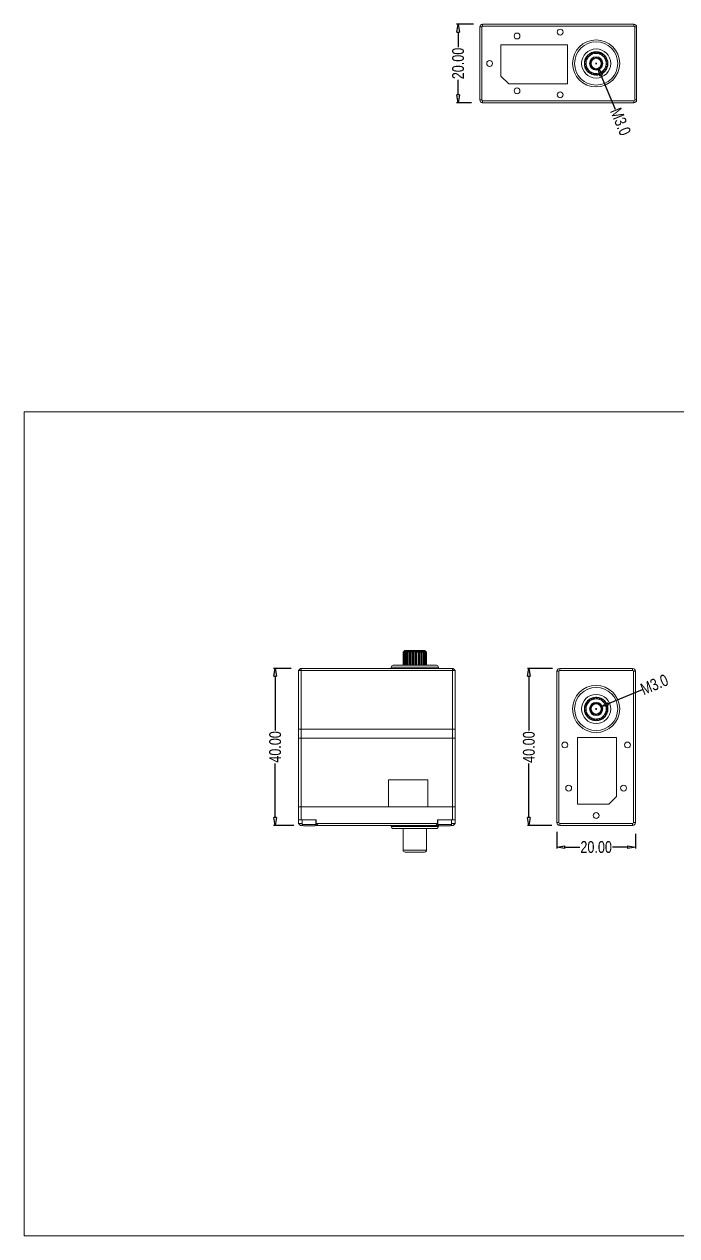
# Model space of a CAD drawing. Header units: inches. Extents: x -422 to 301, y 482 to 1125.
# Drawn here: x -422.2 to -255.8, y 482.3 to 791.1 of the extents above; entities that cross this region are included whole.
import ezdxf

# ---------------------------------------------------------------- set-up
doc = ezdxf.new("R2010")
doc.units = ezdxf.units.IN
doc.header["$LTSCALE"] = 1.21
doc.header["$MEASUREMENT"] = 0
doc.header["$PDMODE"] = 3
doc.header["$PDSIZE"] = 0.3125
doc.layers.get('0').update_dxf_attribs({"color": 5, "linetype": 'CONTINUOUS'})
doc.layers.get('Defpoints').update_dxf_attribs({"linetype": 'CONTINUOUS'})
doc.layers.add('02___PRT_ALL_AXES', color=7, linetype='CONTINUOUS')
doc.layers.add('TEXT', color=200, linetype='CONTINUOUS')
doc.styles.get("Standard").update_dxf_attribs({"font": 'txt', "width": 0.8})
doc.dimstyles.get("Standard").update_dxf_attribs({"dimtxt": 0.15625, "dimasz": 0.1875, "dimexe": 0.18, "dimexo": 0.0625, "dimgap": 0.09, "dimtad": 0, "dimtih": 1, "dimtoh": 1, "dimzin": 4, "dimdsep": 46, "dimtxsty": 'Standard', "dimblk": 'CLOSED', "dimblk1": 'CLOSED', "dimblk2": 'CLOSED', "dimcen": 0.09, "dimadec": 0, "dimazin": 0, "dimtp": 0.01, "dimtm": 0.01, "dimtfac": 1, "dimtofl": 0, "dimtmove": 0, "dimatfit": 3, "dimldrblk": 'CLOSED', "dimfxl": 1, "dimtolj": 1, "dimtzin": 4, "dimarcsym": 0})

# ---------------------------------------------------------------- blocks, each defined once
blk = doc.blocks.new('_ClosedBlank')
at = {"color": 0, "linetype": 'ByBlock', "lineweight": -2}
for p, q in [((-1, 0.17), (0, 0)), ((-1, 0.17), (-1, -0.17)), ((0, 0), (-1, -0.17))]:
    blk.add_line(p, q, dxfattribs=at)
blk = doc.blocks.new('*D9')
at = {"color": 0, "lineweight": -2, "transparency": 16777216}
for p, q in [((-354.12, 626.89), (-358.6, 626.89)), ((-358.2, 624.89), (-358.2, 611.1)), ((-358.2, 588.89), (-358.2, 602.68)), ((-353.48, 586.89), (-358.6, 586.89))]:
    blk.add_line(p, q, dxfattribs=at)
at = {"layer": 'Defpoints', "color": 0, "transparency": 16777216}
for p in [(-353.98, 626.89), (-358.2, 586.89), (-353.34, 586.89)]:
    blk.add_point(p, dxfattribs=at)
at = {"color": 0, "lineweight": -2, "transparency": 16777216, "xscale": 2, "yscale": 2, "zscale": 2}
for p, rotation in [((-358.2, 626.89), 90), ((-358.2, 586.89), 270)]:
    blk.add_blockref('_ClosedBlank', p, dxfattribs=dict(at, rotation=rotation))
at = {"color": 0, "lineweight": 0, "transparency": 16777216, "insert": (-358.2, 606.89), "char_height": 3, "attachment_point": 5, "rotation": 90}
blk.add_mtext('\\A1;{\\fLiSu|b0|i0|c134|p49;40.00}', dxfattribs=at)
blk = doc.blocks.new('*D10')
at = {"color": 0, "lineweight": -2, "transparency": 16777216}
for p, q in [((-287.49, 626.89), (-293.88, 626.89)), ((-293.48, 624.89), (-293.48, 611.06)), ((-293.48, 588.89), (-293.48, 602.64)), ((-287.66, 586.89), (-293.88, 586.89))]:
    blk.add_line(p, q, dxfattribs=at)
at = {"layer": 'Defpoints', "color": 0, "transparency": 16777216}
for p in [(-293.48, 626.89), (-287.35, 626.89), (-287.52, 586.89)]:
    blk.add_point(p, dxfattribs=at)
at = {"color": 0, "lineweight": -2, "transparency": 16777216, "xscale": 2, "yscale": 2, "zscale": 2}
for p, rotation in [((-293.48, 626.89), 90), ((-293.48, 586.89), 270)]:
    blk.add_blockref('_ClosedBlank', p, dxfattribs=dict(at, rotation=rotation))
at = {"color": 0, "lineweight": 0, "transparency": 16777216, "insert": (-293.48, 606.85), "char_height": 3, "attachment_point": 5, "rotation": 90}
blk.add_mtext('\\A1;{\\fLiSu|b0|i0|c134|p49;40.00}', dxfattribs=at)
blk = doc.blocks.new('*D11')
at = {"color": 0, "lineweight": -2, "transparency": 16777216}
for p, q in [((-286.33, 585.24), (-286.33, 580.96)), ((-266.33, 584.77), (-266.33, 580.96)), ((-284.33, 581.35), (-280.51, 581.35)), ((-268.33, 581.35), (-272.15, 581.35))]:
    blk.add_line(p, q, dxfattribs=at)
at = {"layer": 'Defpoints', "color": 0, "transparency": 16777216}
for p in [(-286.33, 585.38), (-266.33, 584.9), (-266.33, 581.35)]:
    blk.add_point(p, dxfattribs=at)
at = {"color": 0, "lineweight": -2, "transparency": 16777216, "xscale": 2, "yscale": 2, "zscale": 2, "rotation": 180}
blk.add_blockref('_ClosedBlank', (-286.33, 581.35), dxfattribs=at)
at = {"color": 0, "lineweight": -2, "transparency": 16777216, "xscale": 2, "yscale": 2, "zscale": 2}
blk.add_blockref('_ClosedBlank', (-266.33, 581.35), dxfattribs=at)
at = {"color": 0, "lineweight": 0, "transparency": 16777216, "insert": (-276.33, 581.35), "char_height": 3, "attachment_point": 5}
blk.add_mtext('\\A1;{\\fLiSu|b0|i0|c134|p49;20.00}', dxfattribs=at)
blk = doc.blocks.new('*D14')
at = {"color": 0, "lineweight": -2, "transparency": 16777216}
for p, q in [((-264.61, 621.48), (-273.29, 617.84)), ((-276.53, 616.57), (-276.13, 616.57)), ((-276.33, 616.37), (-276.33, 616.76))]:
    blk.add_line(p, q, dxfattribs=at)
at = {"layer": 'Defpoints', "color": 0, "transparency": 16777216}
for p in [(-277.53, 616.06), (-275.13, 617.07)]:
    blk.add_point(p, dxfattribs=at)
at = {"color": 0, "lineweight": -2, "transparency": 16777216, "xscale": 2, "yscale": 2, "zscale": 2, "rotation": 202.7546024320071}
blk.add_blockref('_ClosedBlank', (-275.13, 617.07), dxfattribs=at)
at = {"color": 0, "lineweight": 0, "transparency": 16777216, "insert": (-261.48, 622.79), "char_height": 3, "attachment_point": 5, "rotation": 22.7546}
blk.add_mtext('\\A1;{\\fLiSu|b0|i0|c134|p49;M3.0}', dxfattribs=at)
blk = doc.blocks.new('*D30')
at = {"color": 0, "lineweight": -2, "transparency": 16777216}
for p, q in [((-307.65, 791.13), (-311.94, 791.13)), ((-311.54, 789.13), (-311.54, 785.32)), ((-311.54, 773.13), (-311.54, 776.95)), ((-308.13, 771.13), (-311.94, 771.13))]:
    blk.add_line(p, q, dxfattribs=at)
at = {"layer": 'Defpoints', "color": 0, "transparency": 16777216}
for p in [(-307.52, 791.13), (-311.54, 771.13), (-307.99, 771.13)]:
    blk.add_point(p, dxfattribs=at)
at = {"color": 0, "lineweight": -2, "transparency": 16777216, "xscale": 2, "yscale": 2, "zscale": 2}
for p, rotation in [((-311.54, 791.13), 90), ((-311.54, 771.13), 270)]:
    blk.add_blockref('_ClosedBlank', p, dxfattribs=dict(at, rotation=rotation))
at = {"color": 0, "lineweight": 0, "transparency": 16777216, "insert": (-311.54, 781.13), "char_height": 3, "attachment_point": 5, "rotation": 90}
blk.add_mtext('\\A1;{\\fLiSu|b0|i0|c134|p49;20.00}', dxfattribs=at)
blk = doc.blocks.new('*D31')
at = {"color": 0, "lineweight": -2, "transparency": 16777216}
for p, q in [((-276.53, 781.13), (-276.13, 781.13)), ((-276.33, 780.93), (-276.33, 781.33)), ((-271.42, 769.42), (-275.05, 778.09))]:
    blk.add_line(p, q, dxfattribs=at)
at = {"layer": 'Defpoints', "color": 0, "transparency": 16777216}
for p in [(-276.83, 782.33), (-275.83, 779.93)]:
    blk.add_point(p, dxfattribs=at)
at = {"color": 0, "lineweight": -2, "transparency": 16777216, "xscale": 2, "yscale": 2, "zscale": 2, "rotation": 112.7546024320104}
blk.add_blockref('_ClosedBlank', (-275.83, 779.93), dxfattribs=at)
at = {"color": 0, "lineweight": 0, "transparency": 16777216, "insert": (-270.1, 766.29), "char_height": 3, "attachment_point": 5, "rotation": 292.7546}
blk.add_mtext('\\A1;{\\fLiSu|b0|i0|c134|p49;M3.0}', dxfattribs=at)

msp = doc.modelspace()

# ---------------------------------------------------------------- linework, layer by layer
at = {"color": 7, "lineweight": 0}
for p, q in [((-266.704, 791.132), (-305.304, 791.132)), ((-305.304, 790.632), (-305.304, 791.132)), ((-266.704, 790.632), (-266.704, 791.132)), ((-305.504, 790.432), (-306.004, 790.432)), ((-306.004, 790.432), (-306.004, 771.832)), ((-305.504, 790.432), (-305.504, 771.832)), ((-266.704, 790.632), (-305.304, 790.632)), ((-266.504, 771.832), (-266.504, 790.432)), ((-266.504, 790.432), (-266.004, 790.432)), ((-266.004, 771.832), (-266.004, 790.432)), ((-278.886, 781.549), (-279.286, 781.41)), ((-278.879, 781.702), (-279.262, 781.595)), ((-279.18, 781.962), (-278.86, 781.686)), ((-278.702, 782.172), (-279.124, 782.137)), ((-278.657, 782.319), (-279.055, 782.31)), ((-278.884, 782.645), (-278.643, 782.298)), ((-278.369, 782.73), (-278.786, 782.8)), ((-278.289, 782.861), (-278.676, 782.951)), ((-278.428, 783.233), (-278.28, 782.837)), ((-277.907, 783.187), (-278.294, 783.359)), ((-277.798, 783.294), (-278.15, 783.478)), ((-277.839, 783.689), (-277.795, 783.268)), ((-277.347, 783.515), (-277.678, 783.778)), ((-277.214, 783.591), (-277.51, 783.857)), ((-277.156, 783.985), (-277.218, 783.566)), ((-276.722, 783.693), (-276.978, 784.03)), ((-276.575, 783.734), (-276.795, 784.065)), ((-276.421, 784.101), (-276.585, 783.71)), ((-276.073, 783.71), (-276.237, 784.101)), ((-275.92, 783.714), (-276.051, 784.089)), ((-275.679, 784.03), (-275.935, 783.693)), ((-275.44, 783.566), (-275.502, 783.985)), ((-275.291, 783.531), (-275.324, 783.927)), ((-274.979, 783.778), (-275.311, 783.515)), ((-274.862, 783.268), (-274.818, 783.689)), ((-274.364, 783.359), (-274.75, 783.187)), ((-274.727, 783.197), (-274.661, 783.589)), ((-274.377, 782.837), (-274.23, 783.233)), ((-273.872, 782.8), (-274.289, 782.73)), ((-274.264, 782.734), (-274.102, 783.097)), ((-274.015, 782.298), (-273.773, 782.645)), ((-273.534, 782.137), (-273.956, 782.172)), ((-273.93, 782.17), (-273.683, 782.482)), ((-273.798, 781.686), (-273.477, 781.962)), ((-273.372, 781.41), (-273.772, 781.549)), ((-273.747, 781.541), (-273.431, 781.782)), ((-279.297, 781.227), (-278.918, 781.039)), ((-278.941, 781.05), (-279.285, 780.851)), ((-278.909, 780.9), (-279.262, 780.666)), ((-279.228, 780.486), (-278.813, 780.398)), ((-278.838, 780.403), (-279.123, 780.125)), ((-278.771, 780.266), (-279.054, 779.951)), ((-278.976, 779.785), (-278.553, 779.803)), ((-278.578, 779.802), (-278.784, 779.462)), ((-278.478, 779.686), (-278.675, 779.311)), ((-278.558, 779.169), (-278.152, 779.292)), ((-278.177, 779.284), (-278.292, 778.903)), ((-278.051, 779.197), (-278.148, 778.785)), ((-277.999, 778.677), (-277.637, 778.896)), ((-277.659, 778.883), (-277.676, 778.485)), ((-277.516, 778.829), (-277.507, 778.406)), ((-277.336, 778.338), (-277.04, 778.641)), ((-277.058, 778.623), (-276.975, 778.233)), ((-276.906, 778.606), (-276.792, 778.199)), ((-276.61, 778.176), (-276.398, 778.542)), ((-276.411, 778.52), (-276.234, 778.164)), ((-276.259, 778.542), (-276.048, 778.176)), ((-275.866, 778.199), (-275.752, 778.606)), ((-275.759, 778.582), (-275.499, 778.281)), ((-275.618, 778.641), (-275.321, 778.338)), ((-275.151, 778.406), (-275.142, 778.829)), ((-275.142, 778.804), (-274.816, 778.577)), ((-275.02, 778.896), (-274.658, 778.677)), ((-274.51, 778.785), (-274.606, 779.197)), ((-274.6, 779.172), (-274.228, 779.033)), ((-274.505, 779.292), (-274.1, 779.169)), ((-273.983, 779.311), (-274.179, 779.686)), ((-274.167, 779.663), (-273.772, 779.622)), ((-274.105, 779.803), (-273.682, 779.785)), ((-273.604, 779.951), (-273.887, 780.266)), ((-273.87, 780.247), (-273.476, 780.305)), ((-273.844, 780.398), (-273.43, 780.486)), ((-273.396, 780.666), (-273.748, 780.9)), ((-273.74, 781.039), (-273.36, 781.227)), ((-273.727, 780.886), (-273.36, 781.04)), ((-305.504, 771.832), (-306.004, 771.832)), ((-305.304, 771.632), (-266.704, 771.632)), ((-305.304, 771.632), (-305.304, 771.132)), ((-305.304, 771.132), (-266.704, 771.132)), ((-266.704, 771.632), (-266.704, 771.132)), ((-266.504, 771.832), (-266.004, 771.832)), ((-325.553, 631.041), (-325.535, 631.059)), ((-325.553, 627.691), (-325.553, 631.041)), ((-325.518, 630.966), (-325.541, 630.941)), ((-325.541, 630.941), (-325.518, 630.941)), ((-325.541, 630.941), (-325.541, 627.691)), ((-325.535, 631.059), (-325.488, 631.107)), ((-325.518, 627.691), (-325.518, 630.941)), ((-325.219, 631.363), (-325.517, 631.041)), ((-325.517, 631.041), (-325.483, 631.041)), ((-325.517, 631.041), (-325.517, 627.691)), ((-325.488, 631.107), (-325.362, 631.234)), ((-325.483, 631.041), (-325.155, 631.343)), ((-325.483, 627.691), (-325.483, 631.041)), ((-325.31, 631.029), (-325.378, 630.941)), ((-325.378, 630.941), (-325.311, 630.941)), ((-325.378, 630.941), (-325.378, 627.691)), ((-325.362, 631.234), (-325.359, 631.236)), ((-325.359, 631.236), (-325.236, 631.359)), ((-325.311, 627.691), (-325.311, 630.941)), ((-325.118, 631.299), (-325.309, 631.041)), ((-325.309, 631.041), (-325.231, 631.041)), ((-325.309, 631.041), (-325.309, 627.691)), ((-325.236, 631.359), (-325.174, 631.421)), ((-325.231, 631.041), (-324.865, 631.371)), ((-325.231, 627.691), (-325.231, 631.041)), ((-325.165, 631.421), (-325.219, 631.363)), ((-325.174, 631.421), (-325.159, 631.435)), ((-325.174, 631.421), (-325.174, 631.411)), ((-325.158, 631.428), (-325.165, 631.421)), ((-325.159, 631.435), (-325.152, 631.441)), ((-325.145, 631.441), (-325.158, 631.428)), ((-325.155, 631.343), (-325.122, 631.372)), ((-325.152, 631.441), (-324.732, 631.441)), ((-325.122, 631.372), (-325.118, 631.377)), ((-325.118, 631.377), (-325.101, 631.392)), ((-325.092, 631.333), (-325.118, 631.299)), ((-325.101, 631.392), (-325.069, 631.421)), ((-325.077, 631.354), (-325.092, 631.333)), ((-325.026, 631.421), (-325.077, 631.354)), ((-325.069, 631.421), (-325.044, 631.441)), ((-325.069, 631.421), (-325.069, 631.364)), ((-324.965, 631.072), (-325.04, 630.941)), ((-325.04, 630.941), (-324.932, 630.941)), ((-325.04, 630.941), (-325.04, 627.691)), ((-325.022, 631.425), (-325.026, 631.421)), ((-325.021, 631.428), (-325.022, 631.425)), ((-325.012, 631.441), (-325.021, 631.428)), ((-324.821, 631.321), (-324.965, 631.072)), ((-324.932, 627.691), (-324.932, 630.941)), ((-324.798, 631.299), (-324.93, 631.041)), ((-324.93, 631.041), (-324.813, 631.041)), ((-324.93, 631.041), (-324.93, 627.691)), ((-324.865, 631.371), (-324.808, 631.421)), ((-324.813, 631.041), (-324.493, 631.342)), ((-324.813, 627.691), (-324.813, 631.041)), ((-324.808, 631.421), (-324.782, 631.441)), ((-324.808, 631.421), (-324.808, 631.321)), ((-324.794, 631.306), (-324.798, 631.299)), ((-324.783, 631.327), (-324.794, 631.306)), ((-324.736, 631.417), (-324.783, 631.327)), ((-324.734, 631.421), (-324.736, 631.417)), ((-324.726, 631.441), (-324.734, 631.421)), ((-324.726, 631.441), (-320.017, 631.441)), ((-324.425, 631.321), (-324.547, 630.941)), ((-324.547, 630.941), (-324.406, 630.941)), ((-324.547, 630.941), (-324.547, 627.691)), ((-324.493, 631.342), (-324.467, 631.366)), ((-324.467, 631.366), (-324.455, 631.377)), ((-324.455, 631.377), (-324.408, 631.421)), ((-324.422, 631.341), (-324.327, 631.341)), ((-324.408, 631.421), (-324.381, 631.441)), ((-324.408, 631.421), (-324.408, 631.321)), ((-324.406, 627.691), (-324.406, 630.941)), ((-324.327, 631.341), (-324.403, 631.041)), ((-324.403, 631.041), (-324.255, 631.041)), ((-324.403, 631.041), (-324.403, 627.691)), ((-324.307, 631.421), (-324.327, 631.341)), ((-324.306, 631.426), (-324.307, 631.421)), ((-324.305, 631.436), (-324.306, 631.426)), ((-324.305, 631.441), (-324.305, 631.436)), ((-324.255, 631.041), (-323.981, 631.329)), ((-324.255, 627.691), (-324.255, 631.041)), ((-323.981, 631.329), (-323.969, 631.342)), ((-323.969, 631.342), (-323.953, 631.359)), ((-323.953, 631.359), (-323.944, 631.368)), ((-323.944, 631.368), (-323.893, 631.421)), ((-323.914, 631.321), (-323.931, 630.941)), ((-323.931, 630.941), (-323.765, 630.941)), ((-323.931, 630.941), (-323.931, 627.691)), ((-323.893, 631.421), (-323.868, 631.441)), ((-323.893, 631.421), (-323.893, 631.323)), ((-323.776, 631.441), (-323.771, 631.421)), ((-323.771, 631.421), (-323.769, 631.341)), ((-323.769, 631.341), (-323.762, 631.041)), ((-323.765, 630.941), (-323.451, 631.321)), ((-323.765, 627.691), (-323.765, 630.941)), ((-323.762, 631.041), (-323.592, 631.041)), ((-323.762, 631.041), (-323.762, 627.691)), ((-323.592, 631.041), (-323.373, 631.323)), ((-323.592, 627.691), (-323.592, 631.041)), ((-323.373, 631.323), (-323.358, 631.342)), ((-323.358, 631.342), (-323.347, 631.356)), ((-323.347, 631.356), (-323.296, 631.421)), ((-323.319, 631.321), (-323.231, 630.941)), ((-323.296, 631.421), (-323.274, 631.441)), ((-323.296, 631.421), (-323.296, 631.341)), ((-323.231, 630.941), (-323.05, 630.941)), ((-323.231, 630.941), (-323.231, 627.691)), ((-323.173, 631.441), (-323.161, 631.421)), ((-323.161, 631.421), (-323.137, 631.341)), ((-323.161, 631.341), (-323.161, 631.421)), ((-323.137, 631.341), (-323.047, 631.041)), ((-323.05, 630.941), (-322.816, 631.321)), ((-323.05, 627.691), (-323.05, 630.941)), ((-323.047, 631.041), (-322.865, 631.041)), ((-323.047, 631.041), (-323.047, 627.691)), ((-322.865, 631.041), (-322.711, 631.32)), ((-322.865, 627.691), (-322.865, 631.041)), ((-322.711, 631.32), (-322.697, 631.344)), ((-322.697, 631.344), (-322.654, 631.421)), ((-322.667, 631.3), (-322.584, 631.134)), ((-322.657, 631.341), (-322.584, 631.341)), ((-322.654, 631.421), (-322.637, 631.441)), ((-322.654, 631.421), (-322.654, 631.341)), ((-322.584, 631.134), (-322.49, 630.941)), ((-322.532, 631.441), (-322.515, 631.421)), ((-322.515, 631.421), (-322.47, 631.341)), ((-322.515, 631.341), (-322.515, 631.421)), ((-322.49, 630.941), (-322.306, 630.941)), ((-322.49, 630.941), (-322.49, 627.691)), ((-322.47, 631.341), (-322.303, 631.041)), ((-322.306, 630.941), (-322.167, 631.321)), ((-322.306, 627.691), (-322.306, 630.941)), ((-322.303, 631.041), (-322.121, 631.041)), ((-322.303, 631.041), (-322.303, 627.691)), ((-322.121, 631.041), (-322.036, 631.325)), ((-322.121, 627.691), (-322.121, 631.041)), ((-322.036, 631.325), (-322.033, 631.336)), ((-322.033, 631.336), (-322.031, 631.341)), ((-322.031, 631.341), (-322.007, 631.421)), ((-322.031, 631.321), (-321.754, 630.941)), ((-322.007, 631.421), (-321.996, 631.441)), ((-322.007, 631.421), (-322.007, 631.341)), ((-321.895, 631.441), (-321.873, 631.421)), ((-321.873, 631.421), (-321.81, 631.342)), ((-321.873, 631.341), (-321.873, 631.421)), ((-321.81, 631.342), (-321.577, 631.041)), ((-321.754, 630.941), (-321.58, 630.941)), ((-321.754, 630.941), (-321.754, 627.691)), ((-321.58, 630.941), (-321.544, 631.321)), ((-321.58, 627.691), (-321.58, 630.941)), ((-321.577, 631.041), (-321.406, 631.041)), ((-321.577, 631.041), (-321.577, 627.691)), ((-321.419, 631.321), (-321.071, 630.941)), ((-321.406, 631.041), (-321.399, 631.341)), ((-321.406, 627.691), (-321.406, 631.041)), ((-321.399, 631.341), (-321.397, 631.421)), ((-321.397, 631.421), (-321.392, 631.441)), ((-321.301, 631.441), (-321.276, 631.421)), ((-321.276, 631.421), (-321.199, 631.342)), ((-321.276, 631.341), (-321.276, 631.421)), ((-321.199, 631.342), (-320.94, 631.069)), ((-321.071, 630.941), (-320.916, 630.941)), ((-321.071, 630.941), (-321.071, 627.691)), ((-320.94, 631.069), (-320.914, 631.041)), ((-320.916, 627.691), (-320.916, 630.941)), ((-320.914, 631.041), (-320.765, 631.041)), ((-320.914, 631.041), (-320.914, 627.691)), ((-320.864, 631.436), (-320.863, 631.441)), ((-320.862, 631.421), (-320.864, 631.436)), ((-320.841, 631.341), (-320.862, 631.421)), ((-320.765, 631.041), (-320.841, 631.341)), ((-320.822, 631.266), (-320.483, 630.941)), ((-320.787, 631.441), (-320.761, 631.421)), ((-320.765, 627.691), (-320.765, 631.041)), ((-320.761, 631.421), (-320.675, 631.342)), ((-320.761, 631.341), (-320.761, 631.421)), ((-320.675, 631.342), (-320.587, 631.259)), ((-320.587, 631.259), (-320.437, 631.119)), ((-320.483, 630.941), (-320.357, 630.941)), ((-320.483, 630.941), (-320.483, 627.691)), ((-320.435, 631.421), (-320.443, 631.441)), ((-320.437, 631.119), (-320.355, 631.041)), ((-320.433, 631.417), (-320.435, 631.421)), ((-320.238, 631.041), (-320.433, 631.417)), ((-320.393, 631.341), (-320.377, 631.341)), ((-320.387, 631.441), (-320.36, 631.421)), ((-320.36, 631.421), (-320.239, 631.313)), ((-320.36, 631.341), (-320.36, 631.421)), ((-320.357, 627.691), (-320.357, 630.941)), ((-320.355, 631.041), (-320.238, 631.041)), ((-320.355, 631.041), (-320.355, 627.691)), ((-320.326, 631.212), (-320.193, 631.092)), ((-320.239, 631.313), (-320.223, 631.299)), ((-320.238, 627.691), (-320.238, 631.041)), ((-320.223, 631.299), (-319.937, 631.041)), ((-320.193, 631.092), (-320.027, 630.941)), ((-320.153, 631.435), (-320.157, 631.441)), ((-320.142, 631.421), (-320.153, 631.435)), ((-320.068, 631.322), (-320.142, 631.421)), ((-320.124, 631.441), (-320.117, 631.435)), ((-320.117, 631.435), (-320.108, 631.428)), ((-320.108, 631.428), (-320.1, 631.421)), ((-320.1, 631.421), (-320.068, 631.392)), ((-320.1, 631.364), (-320.1, 631.421)), ((-320.068, 631.392), (-320.028, 631.356)), ((-319.859, 631.041), (-320.068, 631.322)), ((-320.028, 631.356), (-320.008, 631.338)), ((-320.027, 630.941), (-319.939, 630.941)), ((-320.027, 630.941), (-320.027, 627.691)), ((-320.02, 631.438), (-320.023, 631.441)), ((-320.004, 631.421), (-320.02, 631.438)), ((-320.017, 631.441), (-320.003, 631.428)), ((-320.008, 631.338), (-319.965, 631.299)), ((-319.963, 631.377), (-320.004, 631.421)), ((-320.003, 631.428), (-319.999, 631.425)), ((-319.999, 631.425), (-319.995, 631.421)), ((-319.995, 631.421), (-319.965, 631.391)), ((-319.995, 631.411), (-319.995, 631.421)), ((-319.965, 631.391), (-319.933, 631.359)), ((-319.965, 631.299), (-319.685, 631.041)), ((-319.651, 631.041), (-319.963, 631.377)), ((-319.939, 627.691), (-319.939, 630.941)), ((-319.937, 631.041), (-319.859, 631.041)), ((-319.937, 631.041), (-319.937, 627.691)), ((-319.933, 631.359), (-319.807, 631.234)), ((-319.896, 631.092), (-319.875, 631.072)), ((-319.875, 631.072), (-319.851, 631.05)), ((-319.859, 627.691), (-319.859, 631.041)), ((-319.851, 631.05), (-319.732, 630.941)), ((-319.807, 631.234), (-319.68, 631.107)), ((-319.732, 630.941), (-319.686, 630.941)), ((-319.732, 630.941), (-319.732, 627.691)), ((-319.686, 627.691), (-319.686, 630.941)), ((-319.685, 631.041), (-319.651, 631.041)), ((-319.685, 631.041), (-319.685, 627.691)), ((-319.68, 631.107), (-319.633, 631.059)), ((-319.652, 630.977), (-319.616, 630.941)), ((-319.651, 627.691), (-319.651, 631.041)), ((-319.633, 631.059), (-319.616, 631.041)), ((-319.616, 631.041), (-319.616, 627.691)), ((-328.584, 627.191), (-316.584, 627.191)), ((-328.584, 626.891), (-328.584, 627.191)), ((-328.084, 627.691), (-317.084, 627.691)), ((-316.584, 626.891), (-316.584, 627.191)), ((-351.759, 626.891), (-352.259, 626.391)), ((-352.259, 626.391), (-312.259, 626.391)), ((-352.259, 587.391), (-352.259, 626.391)), ((-351.759, 626.891), (-312.759, 626.891)), ((-351.559, 588.291), (-351.559, 626.891)), ((-312.959, 588.291), (-312.959, 626.891)), ((-312.759, 626.891), (-312.259, 626.391)), ((-312.259, 587.391), (-312.259, 626.391)), ((-285.829, 626.191), (-286.329, 626.191)), ((-286.329, 626.191), (-286.329, 587.591)), ((-285.829, 626.191), (-285.829, 587.591)), ((-267.029, 626.891), (-285.629, 626.891)), ((-285.629, 626.391), (-285.629, 626.891)), ((-267.029, 626.391), (-285.629, 626.391)), ((-267.029, 626.391), (-267.029, 626.891)), ((-266.829, 626.191), (-266.329, 626.191)), ((-266.829, 587.591), (-266.829, 626.191)), ((-266.329, 587.591), (-266.329, 626.191)), ((-278.974, 617.916), (-278.711, 617.584)), ((-278.465, 618.033), (-278.886, 618.077)), ((-278.394, 618.168), (-278.786, 618.235)), ((-278.556, 618.532), (-278.383, 618.145)), ((-278.033, 618.518), (-278.43, 618.666)), ((-277.931, 618.632), (-278.294, 618.793)), ((-277.997, 619.024), (-277.926, 618.606)), ((-277.494, 618.88), (-277.842, 619.122)), ((-277.367, 618.965), (-277.678, 619.212)), ((-277.333, 619.361), (-277.369, 618.939)), ((-276.882, 619.098), (-277.159, 619.418)), ((-276.738, 619.148), (-276.978, 619.465)), ((-276.607, 619.523), (-276.746, 619.124)), ((-276.235, 619.156), (-276.424, 619.535)), ((-276.083, 619.168), (-276.237, 619.535)), ((-275.863, 619.5), (-276.097, 619.147)), ((-275.594, 619.051), (-275.682, 619.465)), ((-275.443, 619.025), (-275.502, 619.419)), ((-275.148, 619.292), (-275.463, 619.008)), ((-274.999, 618.79), (-274.982, 619.213)), ((-274.507, 618.912), (-274.882, 618.716)), ((-274.86, 618.728), (-274.818, 619.124)), ((-274.488, 618.39), (-274.366, 618.795)), ((-273.981, 618.386), (-274.393, 618.289)), ((-274.368, 618.295), (-274.23, 618.668)), ((-274.093, 617.875), (-273.873, 618.237)), ((-273.602, 617.745), (-274.026, 617.753)), ((-274, 617.753), (-273.773, 618.08)), ((-278.907, 616.822), (-279.297, 616.658)), ((-279.297, 616.475), (-278.907, 616.311)), ((-278.91, 616.975), (-279.286, 616.844)), ((-278.931, 616.321), (-279.262, 616.1)), ((-279.227, 617.216), (-278.89, 616.96)), ((-278.89, 616.173), (-279.227, 615.917)), ((-278.762, 617.455), (-279.181, 617.394)), ((-279.181, 615.739), (-278.762, 615.677)), ((-278.727, 617.604), (-279.124, 617.571)), ((-278.788, 615.681), (-279.054, 615.386)), ((-278.711, 615.549), (-278.974, 615.217)), ((-278.886, 615.056), (-278.465, 615.1)), ((-278.49, 615.097), (-278.675, 614.745)), ((-278.383, 614.988), (-278.556, 614.601)), ((-274.366, 614.338), (-274.488, 614.743)), ((-274.481, 614.718), (-274.1, 614.603)), ((-274.393, 614.844), (-273.981, 614.747)), ((-273.873, 614.896), (-274.093, 615.258)), ((-274.079, 615.236), (-273.682, 615.219)), ((-274.026, 615.379), (-273.602, 615.388)), ((-273.837, 617.278), (-273.535, 617.574)), ((-273.535, 615.559), (-273.837, 615.855)), ((-273.819, 615.837), (-273.43, 615.92)), ((-273.395, 617.03), (-273.803, 617.143)), ((-273.803, 615.989), (-273.395, 616.103)), ((-273.778, 617.137), (-273.477, 617.396)), ((-273.739, 616.636), (-273.372, 616.847)), ((-273.372, 616.285), (-273.739, 616.497)), ((-273.717, 616.484), (-273.36, 616.661)), ((-278.43, 614.467), (-278.033, 614.615)), ((-278.057, 614.606), (-278.148, 614.219)), ((-277.926, 614.527), (-277.997, 614.109)), ((-277.842, 614.011), (-277.494, 614.252)), ((-277.515, 614.238), (-277.507, 613.84)), ((-277.369, 614.193), (-277.333, 613.772)), ((-277.159, 613.715), (-276.882, 614.035)), ((-276.899, 614.016), (-276.792, 613.633)), ((-276.746, 614.009), (-276.607, 613.609)), ((-276.424, 613.598), (-276.235, 613.977)), ((-276.247, 613.954), (-276.048, 613.61)), ((-276.097, 613.986), (-275.863, 613.633)), ((-275.682, 613.668), (-275.594, 614.082)), ((-275.6, 614.057), (-275.321, 613.773)), ((-275.463, 614.125), (-275.148, 613.841)), ((-274.982, 613.919), (-274.999, 614.343)), ((-274.998, 614.317), (-274.658, 614.111)), ((-274.882, 614.417), (-274.507, 614.221)), ((-312.259, 611.391), (-352.259, 611.391)), ((-312.259, 609.091), (-352.259, 609.091)), ((-329.262, 597.191), (-329.262, 598.491)), ((-319.262, 598.491), (-329.262, 598.491)), ((-329.262, 591.591), (-329.262, 597.191)), ((-319.262, 597.191), (-319.262, 598.491)), ((-319.262, 591.591), (-319.262, 597.191)), ((-352.259, 591.591), (-312.259, 591.591)), ((-352.259, 588.291), (-347.759, 588.291)), ((-351.309, 587.391), (-352.259, 587.391)), ((-351.759, 586.891), (-352.259, 587.391)), ((-351.228, 586.891), (-351.759, 586.891)), ((-347.809, 587.091), (-351.309, 587.091)), ((-316.628, 586.891), (-347.89, 586.891)), ((-316.709, 587.391), (-347.809, 587.391)), ((-347.759, 588.291), (-347.759, 587.391)), ((-347.759, 587.391), (-347.259, 586.891)), ((-328.584, 586.891), (-328.584, 586.591)), ((-317.259, 586.891), (-316.759, 587.391)), ((-316.759, 588.291), (-316.759, 587.391)), ((-316.759, 588.291), (-312.259, 588.291)), ((-313.209, 587.091), (-316.709, 587.091)), ((-312.759, 586.891), (-313.29, 586.891)), ((-312.259, 587.391), (-313.209, 587.391)), ((-312.259, 587.391), (-312.759, 586.891)), ((-285.829, 587.591), (-286.329, 587.591)), ((-285.629, 587.391), (-285.629, 586.891)), ((-285.629, 587.391), (-267.029, 587.391)), ((-285.629, 586.891), (-267.029, 586.891)), ((-267.029, 587.391), (-267.029, 586.891)), ((-266.829, 587.591), (-266.329, 587.591)), ((-348.109, 586.791), (-351.009, 586.791)), ((-316.584, 586.591), (-328.584, 586.591)), ((-317.084, 586.091), (-328.084, 586.091)), ((-325.584, 586.091), (-325.584, 580.591)), ((-319.584, 586.091), (-319.584, 580.591)), ((-316.584, 586.848), (-316.584, 586.591)), ((-313.509, 586.791), (-316.409, 586.791)), ((-319.584, 580.591), (-325.584, 580.591)), ((-320.084, 580.091), (-325.084, 580.091))]:
    msp.add_line(p, q, dxfattribs=at)
at = {"color": 7, "linetype": 'Continuous', "lineweight": 0}
for p, q in [((-283.637, 785.91), (-300.637, 785.91)), ((-300.637, 785.91), (-300.637, 777.91)), ((-283.637, 775.91), (-283.637, 785.91)), ((-298.637, 775.91), (-300.637, 777.91)), ((-298.637, 775.91), (-283.637, 775.91)), ((-281.106, 609.258), (-281.106, 592.258)), ((-271.106, 609.258), (-281.106, 609.258)), ((-271.106, 594.258), (-271.106, 609.258)), ((-271.106, 594.258), (-273.106, 592.258)), ((-281.106, 592.258), (-273.106, 592.258))]:
    msp.add_line(p, q, dxfattribs=at)
at = {"color": 7, "lineweight": 0}
for centre, radius in [((-296.504, 788.132), 0.75), ((-285.504, 789.132), 0.75), ((-276.329, 781.132), 6), ((-276.329, 781.132), 5.5), ((-276.329, 781.132), 3.719), ((-303.504, 781.132), 0.75), ((-276.329, 781.132), 3), ((-276.329, 781.132), 1.7), ((-276.329, 781.132), 1.5), ((-276.329, 781.132), 1.3), ((-296.504, 774.132), 0.75), ((-285.504, 773.132), 0.75), ((-276.329, 616.566), 6), ((-276.329, 616.566), 5.5), ((-276.329, 616.566), 3.719), ((-276.329, 616.566), 3), ((-276.329, 616.566), 1.7), ((-276.329, 616.566), 1.5), ((-276.329, 616.566), 1.3), ((-284.329, 607.391), 0.75), ((-268.329, 607.391), 0.75), ((-283.329, 596.391), 0.75), ((-269.329, 596.391), 0.75), ((-276.329, 589.391), 0.75)]:
    msp.add_circle(centre, radius, dxfattribs=at)
for centre, radius, start, end in [((-305.304, 790.432), 0.7, 90, 180), ((-266.704, 790.432), 0.7, 0, 90), ((-305.304, 790.432), 0.2, 90, 180), ((-266.704, 790.432), 0.2, 0, 90), ((-276.329, 781.132), 2.97, 171.02872, 174.57128), ((-276.329, 781.132), 2.97, 160.22872, 163.77128), ((-276.329, 781.132), 2.97, 156.62872, 160.17128), ((-276.329, 781.132), 2.57, 139.23488, 213.3557), ((-278.912, 781.625), 0.08, 289.2, 49.2), ((-276.329, 781.132), 2.97, 145.82872, 149.37128), ((-276.329, 781.132), 2.97, 142.22872, 145.77128), ((-278.708, 782.252), 0.08, 274.8, 34.8), ((-276.329, 781.132), 2.57, 213.56618, 40.73724), ((-276.329, 781.132), 2.97, 131.42872, 134.97128), ((-278.355, 782.809), 0.08, 260.4, 20.4), ((-276.329, 781.132), 2.97, 127.82872, 131.37128), ((-276.329, 781.132), 2.57, 40.78516, 139.21484), ((-277.875, 783.26), 0.08, 246, 6), ((-276.329, 781.132), 2.97, 117.02872, 120.57128), ((-276.329, 781.132), 2.97, 113.42872, 116.97128), ((-277.297, 783.578), 0.08, 231.6, 351.6), ((-276.329, 781.132), 2.97, 102.62872, 106.17128), ((-276.329, 781.132), 2.97, 99.02872, 102.57128), ((-276.658, 783.741), 0.08, 217.2, 337.2), ((-276.329, 781.132), 2.97, 88.22872, 91.77128), ((-276.329, 781.132), 2.97, 84.62872, 88.17128), ((-275.999, 783.741), 0.08, 202.8, 322.8), ((-276.329, 781.132), 2.97, 73.82872, 77.37128), ((-276.329, 781.132), 2.97, 70.22872, 73.77128), ((-275.361, 783.578), 0.08, 188.4, 308.4), ((-276.329, 781.132), 2.97, 59.42872, 62.97128), ((-274.783, 783.26), 0.08, 174, 294), ((-276.329, 781.132), 2.97, 55.82872, 59.37128), ((-274.302, 782.809), 0.08, 159.6, 279.6), ((-276.329, 781.132), 2.97, 45.02872, 48.57128), ((-276.329, 781.132), 2.97, 41.42872, 44.97128), ((-273.949, 782.252), 0.08, 145.2, 265.2), ((-276.329, 781.132), 2.97, 30.62872, 34.17128), ((-273.745, 781.625), 0.08, 130.8, 250.8), ((-276.329, 781.132), 2.97, 27.02872, 30.57128), ((-276.329, 781.132), 2.97, 16.22872, 19.77128), ((-276.329, 781.132), 2.97, 12.62872, 16.17128), ((-276.329, 781.132), 2.97, 174.62872, 178.17128), ((-276.329, 781.132), 2.97, 185.42872, 188.97128), ((-276.329, 781.132), 2.97, 189.02872, 192.57128), ((-276.329, 781.132), 2.97, 199.82872, 203.37128), ((-276.329, 781.132), 2.97, 203.42872, 206.97128), ((-278.954, 780.967), 0.08, 303.6, 63.6), ((-278.83, 780.319), 0.08, 318, 78), ((-276.329, 781.132), 2.97, 214.22872, 217.77128), ((-276.329, 781.132), 2.97, 217.82872, 221.37128), ((-278.549, 779.723), 0.08, 332.4, 92.4), ((-276.329, 781.132), 2.97, 228.62872, 232.17128), ((-278.129, 779.215), 0.08, 346.8, 106.8), ((-276.329, 781.132), 2.97, 232.22872, 235.77128), ((-276.329, 781.132), 2.97, 243.02872, 246.57128), ((-277.596, 778.828), 0.08, 1.2, 121.2), ((-276.329, 781.132), 2.97, 246.62872, 250.17128), ((-276.983, 778.585), 0.08, 15.6, 135.6), ((-276.329, 778.502), 0.08, 30, 150), ((-275.675, 778.585), 0.08, 44.4, 164.4), ((-276.329, 781.132), 2.97, 289.82872, 293.37128), ((-275.062, 778.828), 0.08, 58.8, 178.8), ((-276.329, 781.132), 2.97, 300.62872, 304.17128), ((-276.329, 781.132), 2.97, 304.22872, 307.77128), ((-274.528, 779.215), 0.08, 73.2, 193.2), ((-276.329, 781.132), 2.97, 315.02872, 318.57128), ((-274.108, 779.723), 0.08, 87.6, 207.6), ((-276.329, 781.132), 2.97, 318.62872, 322.17128), ((-273.827, 780.319), 0.08, 102, 222), ((-273.704, 780.967), 0.08, 116.4, 236.4), ((-276.329, 781.132), 2.97, 329.42872, 332.97128), ((-276.329, 781.132), 2.97, 333.02872, 336.57128), ((-276.329, 781.132), 2.97, 343.82872, 347.37128), ((-276.329, 781.132), 2.97, 347.42872, 350.97128), ((-276.329, 781.132), 2.97, 1.82872, 5.37128), ((-276.329, 781.132), 2.97, 358.22872, 1.77128), ((-276.329, 781.132), 2.97, 257.42872, 260.97128), ((-276.329, 781.132), 2.97, 261.02872, 264.57128), ((-276.329, 781.132), 2.97, 271.82872, 275.37128), ((-276.329, 781.132), 2.97, 275.42872, 278.97128), ((-276.329, 781.132), 2.97, 286.22872, 289.77128), ((-305.304, 771.832), 0.7, 180, 270), ((-305.304, 771.832), 0.2, 180, 270), ((-266.704, 771.832), 0.2, 270, 0), ((-266.704, 771.832), 0.7, 270, 0), ((-328.084, 627.191), 0.5, 90, 180), ((-317.084, 627.191), 0.5, 0, 90), ((-285.629, 626.191), 0.7, 90, 180), ((-285.629, 626.191), 0.2, 90, 180), ((-267.029, 626.191), 0.7, 0, 90), ((-267.029, 626.191), 0.2, 0, 90), ((-276.329, 616.566), 2.97, 149.42872, 152.97128), ((-276.329, 616.566), 2.57, 130.78516, 229.21484), ((-276.329, 616.566), 2.97, 145.82872, 149.37128), ((-276.329, 616.566), 2.97, 135.02872, 138.57128), ((-278.456, 618.112), 0.08, 264, 24), ((-276.329, 616.566), 2.97, 131.42872, 134.97128), ((-278.005, 618.593), 0.08, 249.6, 9.6), ((-276.329, 616.566), 2.57, 303.56618, 130.73724), ((-276.329, 616.566), 2.97, 120.62872, 124.17128), ((-276.329, 616.566), 2.97, 117.02872, 120.57128), ((-277.449, 618.946), 0.08, 235.2, 355.2), ((-276.329, 616.566), 2.97, 106.22872, 109.77128), ((-276.329, 616.566), 2.97, 102.62872, 106.17128), ((-276.822, 619.15), 0.08, 220.8, 340.8), ((-276.329, 616.566), 2.97, 91.82872, 95.37128), ((-276.329, 616.566), 2.97, 88.22872, 91.77128), ((-276.164, 619.191), 0.08, 206.4, 326.4), ((-276.329, 616.566), 2.97, 77.42872, 80.97128), ((-276.329, 616.566), 2.97, 73.82872, 77.37128), ((-275.516, 619.068), 0.08, 192, 312), ((-276.329, 616.566), 2.97, 63.02872, 66.57128), ((-274.92, 618.787), 0.08, 177.6, 297.6), ((-276.329, 616.566), 2.97, 59.42872, 62.97128), ((-276.329, 616.566), 2.97, 48.62872, 52.17128), ((-274.412, 618.367), 0.08, 163.2, 283.2), ((-276.329, 616.566), 2.97, 45.02872, 48.57128), ((-274.024, 617.833), 0.08, 148.8, 268.8), ((-276.329, 616.566), 2.97, 34.22872, 37.77128), ((-276.329, 616.566), 2.97, 30.62872, 34.17128), ((-276.329, 616.566), 2.97, 19.82872, 23.37128), ((-276.329, 616.566), 2.97, 178.22872, 181.77128), ((-276.329, 616.566), 2.97, 174.62872, 178.17128), ((-276.329, 616.566), 2.97, 189.02872, 192.57128), ((-276.329, 616.566), 2.97, 163.82872, 167.37128), ((-276.329, 616.566), 2.97, 192.62872, 196.17128), ((-276.329, 616.566), 2.97, 160.22872, 163.77128), ((-276.329, 616.566), 2.97, 203.42872, 206.97128), ((-276.329, 616.566), 2.97, 207.02872, 210.57128), ((-278.938, 616.896), 0.08, 292.8, 52.8), ((-278.938, 616.237), 0.08, 307.2, 67.2), ((-278.774, 617.535), 0.08, 278.4, 38.4), ((-278.774, 615.598), 0.08, 321.6, 81.6), ((-276.329, 616.566), 2.97, 217.82872, 221.37128), ((-278.456, 615.021), 0.08, 336, 96), ((-274.412, 614.766), 0.08, 76.8, 196.8), ((-274.024, 615.299), 0.08, 91.2, 211.2), ((-276.329, 616.566), 2.97, 318.62872, 322.17128), ((-276.329, 616.566), 2.97, 322.22872, 325.77128), ((-273.781, 617.221), 0.08, 134.4, 254.4), ((-273.781, 615.912), 0.08, 105.6, 225.6), ((-273.699, 616.566), 0.08, 120, 240), ((-276.329, 616.566), 2.97, 333.02872, 336.57128), ((-276.329, 616.566), 2.97, 336.62872, 340.17128), ((-276.329, 616.566), 2.97, 16.22872, 19.77128), ((-276.329, 616.566), 2.97, 347.42872, 350.97128), ((-276.329, 616.566), 2.97, 5.42872, 8.97128), ((-276.329, 616.566), 2.97, 351.02872, 354.57128), ((-276.329, 616.566), 2.97, 1.82872, 5.37128), ((-276.329, 616.566), 2.97, 221.42872, 224.97128), ((-276.329, 616.566), 2.97, 232.22872, 235.77128), ((-278.005, 614.54), 0.08, 350.4, 110.4), ((-276.329, 616.566), 2.57, 229.23488, 303.3557), ((-276.329, 616.566), 2.97, 235.82872, 239.37128), ((-276.329, 616.566), 2.97, 246.62872, 250.17128), ((-277.449, 614.187), 0.08, 4.8, 124.8), ((-276.329, 616.566), 2.97, 250.22872, 253.77128), ((-276.822, 613.983), 0.08, 19.2, 139.2), ((-276.329, 616.566), 2.97, 261.02872, 264.57128), ((-276.329, 616.566), 2.97, 264.62872, 268.17128), ((-276.164, 613.942), 0.08, 33.6, 153.6), ((-276.329, 616.566), 2.97, 275.42872, 278.97128), ((-276.329, 616.566), 2.97, 279.02872, 282.57128), ((-275.516, 614.065), 0.08, 48, 168), ((-276.329, 616.566), 2.97, 289.82872, 293.37128), ((-276.329, 616.566), 2.97, 293.42872, 296.97128), ((-274.92, 614.346), 0.08, 62.4, 182.4), ((-276.329, 616.566), 2.97, 304.22872, 307.77128), ((-276.329, 616.566), 2.97, 307.82872, 311.37128), ((-351.009, 587.091), 0.3, 180, 270), ((-348.109, 587.091), 0.3, 270, 0), ((-316.409, 587.091), 0.3, 180, 270), ((-313.509, 587.091), 0.3, 270, 0), ((-285.629, 587.591), 0.7, 180, 270), ((-285.629, 587.591), 0.2, 180, 270), ((-267.029, 587.591), 0.2, 270, 0), ((-267.029, 587.591), 0.7, 270, 0), ((-328.084, 586.591), 0.5, 180, 270), ((-317.084, 586.591), 0.5, 270, 0), ((-325.084, 580.591), 0.5, 180, 270), ((-320.084, 580.591), 0.5, 270, 0)]:
    msp.add_arc(centre, radius, start, end, dxfattribs=at)
at = {"layer": '02___PRT_ALL_AXES', "color": 7, "lineweight": 0}
for p, q in [((-351.309, 588.291), (-351.309, 587.091)), ((-347.809, 588.291), (-347.809, 587.091)), ((-316.709, 588.291), (-316.709, 587.091)), ((-313.209, 588.291), (-313.209, 587.091))]:
    msp.add_line(p, q, dxfattribs=at)
at = {"layer": 'TEXT', "color": 3, "linetype": 'Continuous', "lineweight": 5}
for p, q in [((-126.821, 692.323), (-422.214, 692.323)), ((-422.214, 482.262), (-422.214, 692.323)), ((-422.214, 482.262), (-126.821, 482.262))]:
    msp.add_line(p, q, dxfattribs=at)

# ---------------------------------------------------------------- dimensions: what is measured, and where the dimension line sits
at = {"lineweight": 0}
for base, p1, p2, angle, picture, middle in [((-311.544, 771.132), (-307.516, 791.132), (-307.993, 771.132), 90, '*D30', (-311.544, 781.132)), ((-358.204, 586.891), (-353.983, 626.891), (-353.338, 586.891), 90, '*D9', (-358.204, 606.891)), ((-293.482, 626.891), (-287.519, 586.891), (-287.349, 626.891), 90, '*D10', (-293.482, 606.854)), ((-266.329, 581.351), (-286.329, 585.379), (-266.329, 584.903), 180, '*D11', (-276.329, 581.351))]:
    dim = msp.add_linear_dim(base=base, p1=p1, p2=p2, angle=angle, text='{\\fLiSu|b0|i0|c134|p49;<>}', dimstyle='Standard', override={"dimtxt": 3, "dimasz": 2, "dimexe": 0.396, "dimexo": 0.1375, "dimtih": 0, "dimtoh": 0, "dimzin": 0, "dimblk": 'ClosedBlank', "dimcen": 0.198, "dimtp": 0, "dimtm": 0, "dimldrblk": 'ClosedBlank', "dimtzin": 0}, dxfattribs=at)
    dim.commit()
    dim.dimension.update_dxf_attribs({"geometry": picture, "text_midpoint": middle, "dimtype": 160})
for p1, p2, picture, middle in [((-276.832, 782.331), (-275.826, 779.933), '*D31', (-270.102, 766.285)), ((-277.528, 616.064), (-275.13, 617.069), '*D14', (-261.482, 622.794))]:
    dim = msp.add_diameter_dim_2p(p1=p1, p2=p2, text='{\\fLiSu|b0|i0|c134|p49;M3.0}', dimstyle='Standard', override={"dimtxt": 3, "dimasz": 2, "dimexe": 0.396, "dimexo": 0.1375, "dimtih": 0, "dimtoh": 0, "dimzin": 0, "dimblk": 'ClosedBlank', "dimcen": 0.198, "dimtp": 0, "dimtm": 0, "dimldrblk": 'ClosedBlank', "dimtzin": 0}, dxfattribs=at)
    dim.commit()
    dim.dimension.update_dxf_attribs({"geometry": picture, "text_midpoint": middle, "dimtype": 163})

doc.saveas('drawing.dxf')
